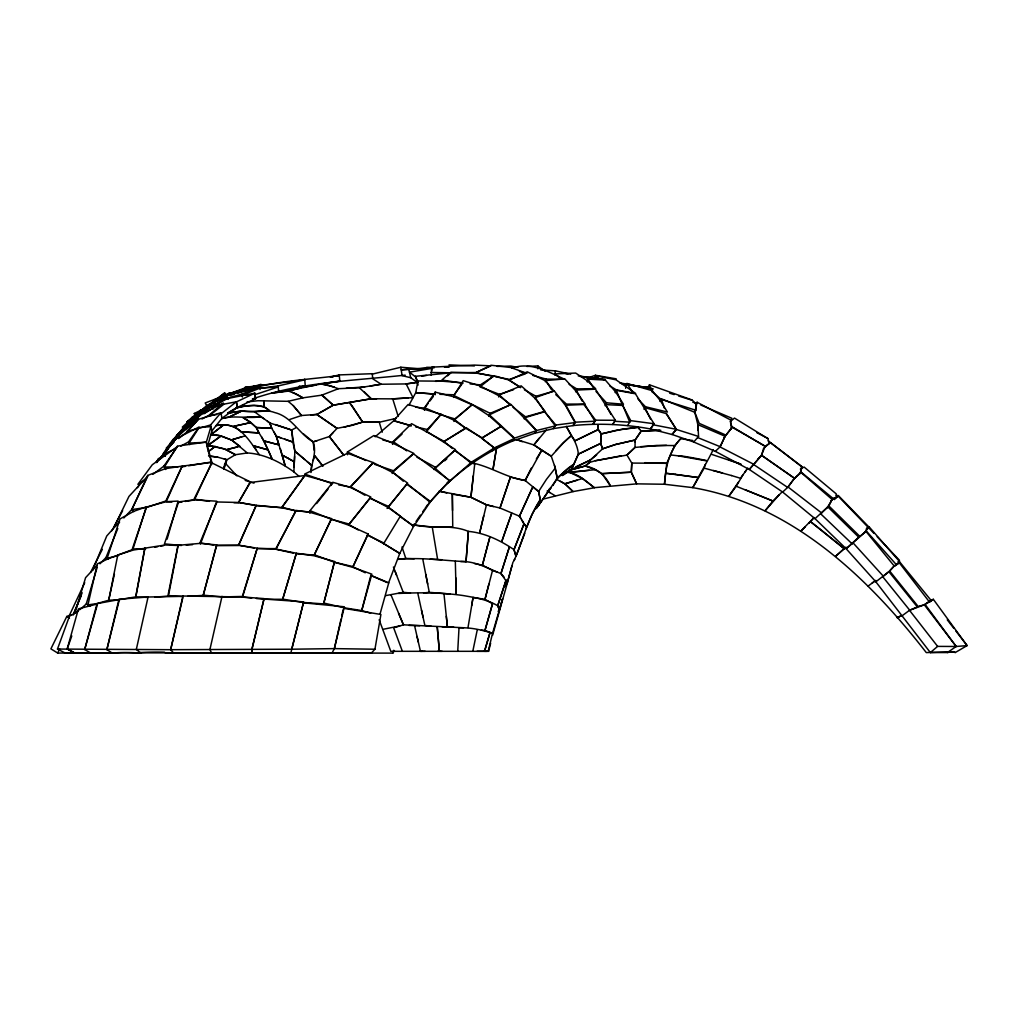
<?xml version="1.0" encoding="UTF-8"?>
<svg xmlns="http://www.w3.org/2000/svg" width="1018" height="1018" viewBox="0 0 1018 1018"><rect width="100%" height="100%" fill="white"/><g stroke="black" fill="none" stroke-linecap="round" stroke-linejoin="round"><path stroke-width="1.5" d="M398.483 593.456C419.874 592.463 441.977 592.387 463.368 595.581C475.406 597.681 487.126 599.424 497.687 605.761L499.278 609.006L498.629 611.08M537.835 368.821L537.848 365.933L526.853 366.455M571.442 469.692L585.197 466.002L589.715 462.363L595.39 460.734L626.961 455.071L635.028 447.424L635.117 440.031L641.136 431.148L659.448 430.207M635.105 441.952L635.168 439.98L641.136 431.148L660.835 430.309M299.216 476.475L293.858 471.868L294.889 451.203L291.619 430.016L269.795 422.992L254.462 411.768L241.864 410.979L227.625 413.193L236.367 407.951L243.951 406.118L243.264 404.68M697.864 430.41L698.068 424.71L725.109 436.264L720.21 446.711L715.323 451.343L693.729 442.016L672.033 434.47L676.283 429.418L698.552 436.455L697.915 424.9L694.81 412.29L697.088 402.25L730.899 420.129L731.217 428.502L724.282 437.282M294.037 467.147L294.584 456.522M424.455 410.305L424.57 407.696L435.195 392.134L453.799 396.791L472.136 404.744L454.919 418.907L453.901 421.439M435.068 394.819L435.195 392.134M694.543 412.824L695.816 410.254L696.134 404.133L692.189 400.01L649.42 384.817L648.059 388.774M457.731 651.316L459.016 627.839C470.443 627.304 481.832 629.862 492.547 633.298L488.207 651.316M309.866 513.263L310.032 510.654L332.835 482.277L350.319 487.457L370.794 496.975L349.187 524.054L331.308 519.307L310.032 510.654M492.597 635.283L507.384 582.792L500.958 573.579C487.826 568.464 475.368 560.956 460.696 561.554M414.237 558.844L405.8 558.437L398.305 559.366C420.879 557.075 443.479 560.613 466.028 561.669L468.369 531.383C451.394 524.168 432.93 528.864 415.229 525.161M466.015 561.669L468.369 531.383C484.962 532.885 500.411 540.456 514.014 549.656L515.999 556.299L513.657 561.045L514.854 559.264M311.063 471.499L311.597 465.353L294.889 451.203L304.942 459.652M471.334 462.757C490.18 466.269 506.175 477.722 525.148 480.483L538.611 491.516L540.214 499.8C528.558 517.119 523.774 537.186 515.935 556.273L514.014 549.656L523.965 523.85L519.473 516.202L500.003 508.02L486.451 504.826L470.889 497.242L439.114 491.198M310.986 472.492C311.546 462.032 317.082 452.552 313.124 441.888C298.656 433.464 291.733 416.68 274.771 412.583C264.311 408.472 252.795 413.206 241.877 410.928L229.292 416.998L221.593 418.589C234.369 414.988 247.616 418.894 260.646 416.756L264.107 418.843M526.077 528.698L531.981 514.612L540.214 499.8L539.006 504.673L536.282 508.529M473.294 475.762L470.889 497.242L485.879 504.61L493.437 506.57M431.607 370.959L431.95 368.389L409.465 372.155L415.649 377.004M453.71 397.44L454.104 394.793L461.994 384.041M223.896 469.247L224.711 464.093M224.342 466.295L223.871 469.26L226.938 459.767L235.438 454.664L224.176 448.836L207.825 445.49L221.135 435.882L232.091 440.31L247.272 452.959C264.375 453.939 280.166 462.045 293.858 471.868M594.792 379.383L595.454 375.286L616.195 378.823M864.142 532.948L866.343 531.065L866.776 528.431L869.372 527.146L898.958 560.867L898.041 563.59L893.893 566.25M468 627.546L473.039 597.528L484.988 599.297L492.521 603.763L484.937 630.447L481.361 630.206M67.761 653.047L111.624 653.06A276.082 102.907 22.2 0 1 132.671 652.843L371.392 653.047L374.942 649.217L380.91 614.465L343.448 608.28M471.652 605.685L473.052 597.528M496.733 446.762L493.068 468.954L496.58 447.831M554.746 374.891L555.484 370.857L570.704 374.217M431.123 375.12L431.785 367.154L474.363 365.08L491.007 365.869M168.708 594.576L178.125 545.495L165.158 544.986L144.798 548.18L135.725 596.752L147.254 597.451M392.541 444.382L393.113 441.608L411.59 423.666L444.153 441.392L465.799 428.311L482.087 437.829L501.034 426.402L514.255 438.504L512.258 441.176C480.165 454.817 451.432 475.979 429.265 502.917M472.797 651.316L477.264 629.824M114.423 574.012L108.684 600.238L96.977 603.572L87.942 604.896L97.27 563.921L107.997 558.857L132.849 549.44M183.138 596.344L148.081 597.006L136.31 649.459L140.764 653.022L134.491 652.716M332.046 653.034L334.362 648.619L341.005 619.135M341.704 616.043L343.091 609.833M222.026 596.357L209.912 649.522L211.553 653.034L252.057 653.047L251.828 649.688L264.018 598.597L242.488 596.981L182.935 596.014L170.655 649.688L173.607 653.034L211.553 653.034M290.83 653.034L303.631 601.88L264.044 599.004L251.828 649.688L252.057 653.034L392.833 653.111L394.424 650.578M77.559 611.767L69.44 616.221L57.479 649.051L170.655 649.688L182.782 597.859M291.695 649.217L334.362 648.619L344.339 606.779L303.428 602.821L291.695 649.217L170.655 649.688M483.715 515.808L479.72 532.63L486.451 504.826M117.401 652.716L112.145 653.034L106.852 649.611L118.979 599.246L148.068 596.981M106.852 649.611L119.411 599.551L97.054 603.61L84.672 649.522L90.691 653.034L112.145 653.034M370.425 576.875L361.721 610.571L343.766 607.746M488.856 584.23L484.988 599.297L492.534 570.411L482.405 565.181L474.49 563.59M477.086 651.316L488.576 651.291L490.638 643.312M587.361 381.661L588.493 377.525L605.43 379.65L578.249 375.884M587.322 381.801L588.048 379.141L605.316 380.058L615.597 391.917L623.487 404.222L606.499 402.823L596.001 391.472M505.144 586.495L507.079 583.25L513.047 561.936M379.969 614.248L388.761 582.856L370.819 575.348M507.384 582.792L511.863 566.148M930.617 601.409L930.948 600.226L899.861 562.152L898.08 561.669M84.672 649.522L97.13 605.417M499.125 610.787L502.51 598.928L499.125 610.787L498.107 611.284M589.715 462.363L590.351 460.021L602.618 448.811L615.381 444.548L635.117 440.031L615.699 444.459L602.618 448.811L600.645 443.454L601.231 433.923L598.279 429.545L598.126 425.537M167.092 539.171L178.137 501.085L166.239 501.683L146.567 507.015L132.327 548.931L145.65 548.918M492.521 603.763L484.975 630.46L492.547 633.298L499.367 609.986M392.833 653.111L393.648 650.324M484.543 651.304L489.951 632.776L484.492 651.316L486.68 651.316M210.942 426.618L206.31 442.27L189.081 443.072L199.146 427.509L210.942 426.618L211.859 431.008L207.265 447.309L209.937 457.26M80.028 609.54L86.237 604.03L97.206 567.28M90.602 572.37L102.347 549.326M713.211 449.651C706.976 462.452 699.493 474.681 692.787 487.635L664.474 484.263C665.467 467.911 668.928 450.936 680.673 438.707L692.864 440.527M625.612 387.973L626.795 384.066L652.793 388.812L651.965 391.523M625.676 387.756L626.973 383.481L652.233 390.67L660.288 400.608L667.375 412.023L645.476 406.755L637.942 398.929M500.958 573.579L509.318 547.175L500.945 573.567L504.012 577.015M955.775 630.867L967.1 645.603L956.182 646.481L924.98 604.259L933.315 599.284L967.1 645.603L955.304 652.513L953.586 651.698L926.291 652.602C867.272 576.544 791.101 504.483 692.787 487.635L704.163 468.14L705.309 464.45M133.32 547.964L146.35 506.799L133.6 511.418L120.022 518.913L107.157 558.309L118.495 555.497M499.393 609.947L497.713 605.774L506.086 580.133L507.422 582.22L507.079 583.25M497.687 605.761L506.086 580.133M545.343 381.763L546.208 379.103L563.132 379.256M313.162 460.505L314.715 455.835L322.579 465.913M426.415 432.128L427.293 429.507L441.087 414.262L454.321 420.396L465.799 428.311L454.613 419.658L472.199 404.566L488.971 415.675L501.034 426.402L481.832 438.198L466.155 427.675L444.09 441.494L452.399 448.556M498.591 396.944L499.482 394.348L513.594 389.652M515.999 556.299L524.766 533.279M71.794 635.945L67.188 648.937L74.772 653.034L90.691 653.034M510.425 477.137L500.003 508.02L510.425 477.137L525.148 480.483L541.78 450.274L533.916 444.942L516.508 439.585M73.131 614.936L82.165 592.743M514.014 549.656L524.041 523.863L522.043 520.173M224.584 464.806L226.225 460.429M388.494 583.098L399.794 553.334L413.588 526.344L388.202 507.002L407.149 483.741L430.08 502.205L413.804 526.153L400.074 516.622L383.608 543.676L367.663 534.743L352.928 566.784L365.258 572.778M200.406 544.07L216.745 501.2L194.349 499.851L178.621 501.861L164.471 543.866L181.471 545.495M566.313 426.389C571.149 435.5 577.575 443.441 578.339 454.143L572.116 468.356L563.705 474.706M615.317 392.643L616.259 390.263L635.423 393.788L654.065 423.755L650.451 428.96C624.976 424.162 598.864 423.081 573.07 425.562L575.31 422.19L594.957 421.21L584.816 404.464L565.881 405.215L575.31 422.19M615.394 392.439L616.399 389.894L635.601 393.355L616.03 379.841L595.403 375.642L599.984 379.218M111.865 530.747L122.644 510.692M566.466 426.618L571.683 436.378L575.119 440.756L598.279 429.545L601.231 433.923L600.645 443.454L578.339 454.143L571.442 469.285L562.216 475.597M99.993 563.781L105.974 557.559L117.795 528.482M575.59 391.752L576.761 388.889L595.632 388.672L587.551 380.948L575.666 373.059L554.925 373.899L559.48 377.576M92.587 570.347L106.75 535.977L119.271 521.903M73.436 614.528L81.16 595.797M520.834 518.226L519.447 516.19L532.859 486.744L538.611 491.516L540.227 499.189L539.006 504.673M674.756 445.566L666.752 463.317L664.5 484.25L636.644 483.855L631.351 472.314L631.784 463.075L626.961 455.071L635.028 447.424L656.852 445.413L674.756 445.566L680.673 438.707M519.447 516.19L532.859 486.744M68.41 617.468L84.723 582.69M392.159 473.485L393.444 470.761L413.741 453.341L392.783 443.199L373.886 435.539L347.392 451.992L347.558 454.753M70.866 614.859L66.794 616.475L50.9 648.86L57.708 653.06L59.642 648.975M123.827 517.984L131.716 509.56L148.017 475.788L128.981 496.39L114.016 527.209L119.615 522.132M826.705 507.931L828.906 505.971L831.884 499.825L838.03 495.957L868.036 527.184L864.956 532.249L857.538 538.255M659.918 401.346L661.204 398.751L694.81 412.29L699.201 423.348L726.012 435.157M695.867 404.68L697.088 402.25M730.555 420.803L731.827 418.258L700.817 405.024M531.256 468.178L525.11 480.445L526.013 481.196M534.768 398.623L535.952 396.269L554.123 391.141L545.61 380.923L527.26 371.825L509.267 380.147L493.984 375.68L479.987 386.904L499.482 394.348M488.716 416.158L490.167 413.333L510.845 404.642L498.973 395.824L480.165 385.937L463.203 380.656L453.99 395.569L490.167 413.333M605.036 405.648L606.499 402.823M738.406 482.188L728.773 496.326L736.23 486.26L742.809 475.037M409.032 405.037L415.777 392.63L417.914 380.974L441.901 381.165L462.872 382.844M867.145 529.182L868.57 526.65L838.387 495.613L836.172 495.333M644.012 409.287L645.476 406.755M167.397 449.791L159.304 459.105M156.378 462.35L158.795 458.329L156.276 462.057M536.206 508.453C548.129 493.246 556.388 474.732 573.465 464.564L557.177 477.862L552.952 485.484M538.611 491.516L546.424 479.402L555.306 468.051L551.26 456.217L541.78 450.274L536.359 458.94M538.14 505.971L551.056 487.597L548.74 489.62M137.443 487.698L139.021 485.192M627.584 425.524L630.715 420.638L622.774 405.597M524.181 418.869L525.517 416.807L545.063 411.323L534.946 398.254L521.152 385.847L499.291 394.882L509.369 404.286M582.169 401.092L576.264 390.085L595.428 389.169L615.381 420.269L612.658 424.455L614.719 421.299L629.748 422.152L622.851 405.457L605.57 404.617L610.902 414.351M162.816 455.619L165.412 451.725L159.826 459.22M575.043 422.585L555.866 425.053L544.706 411.87L535.264 397.618L554.25 390.887L565.614 405.698L575.043 422.585L573.019 425.613L553.461 428.591M165.412 451.725L161.926 456.878L167.563 449.485M555.866 425.053L553.436 428.629L534.577 433.299L536.511 430.512L555.294 425.893L544.808 411.705L524.957 417.673L536.511 430.512M416.069 521.445L420.396 515.159M615.381 420.269L595.657 420.179L592.883 424.226L594.957 421.21M412.583 526.484L414.326 523.965M425.193 508.211L427.535 504.813M422.839 511.621L424.417 509.344M152.916 474.324L163.834 466.168L177.552 446.469L152.293 464.73L137.888 484.314L145.485 479.465M180.759 446.113L188.559 441.914L198.943 427.051L175.071 439.191L163.491 454.308L165.336 456.306M173.035 441.099L178.086 433.884L163.376 453.494L167.296 448.518M433.948 469.527L455.466 449.587L426.657 431.377L441.087 414.275L408.103 404.502L393.661 420.599L411.145 425.829M782.651 492.05L788.072 487.024L793.709 479.173L800.899 472.416L832.177 499.507L827.545 507.18L815.011 518.671L782.651 492.05L749.273 469.451L761.617 455.3L794.498 478.345L800.072 473.332L802.095 467.046L770.321 442.461L763.589 448.365L761.579 455.339L794.549 478.295L787.639 487.418L753.982 464.755M159.584 459.411L167.512 448.684M536.435 430.639L514.548 438.109L489.391 414.86L510.947 404.451L536.435 430.639L534.514 433.299L512.258 441.176M745.036 471.919L746.334 470.112M173.811 440.819L181.509 430.309L175.058 438.758M747.797 468.127L740.506 478.269L731.344 475.508M387.082 508.504L407.645 483.079L392.63 472.479L373.288 462.617L347.469 453.264L304.662 474.07L331.257 483.296M428.069 403.446L424.544 408.142L415.675 407.2M429.825 401.092L433.35 396.396M159.762 459.385L175.3 439.445L159.801 459.093M174.091 440.921L181.598 431.034L170.935 444.688M170.388 444.904L172.297 442.385L170.235 444.79M156.747 462.643L167.156 449.167M174.065 441.15L178.875 434.902L172.042 443.224M555.917 450.669A130.915 109.855 -63.2 0 1 571.2 435.704L563.31 442.868L551.26 456.217L533.89 444.917L546.373 429.863M533.89 444.917L539.069 438.249M730.415 429.532L732.413 426.962L765.142 446.368L761.184 455.759L749.248 469.463L715.323 451.343M732.413 426.962L724.867 436.569L719.993 446.915L754.211 464.526M316.611 503.566L328.025 489.124M330.875 485.522L332.784 483.105L304.802 475.47L281.846 507.244L295.971 510.794L309.943 511.99M159.724 459.029L167.385 449.383M491.974 450.834L494.328 447.907L514.255 438.504M800.377 469.158L802.26 466.829L768.106 440.896M183.456 428.184L167.716 447.284L192.733 416.846L224.698 392.935L225.818 395.34M676.359 429.316L672.045 434.508L650.451 428.947L653.314 424.824L676.359 429.316L666.446 413.626L644.941 407.671L650.527 419.111M468.471 465.57L471.245 462.248L494.277 447.971L481.794 438.262L494.328 447.907M187.757 422.75L192.733 416.846L186.905 421.923L189.17 424.099M210.586 424.951L220.919 412.761L221.988 418.245L211.846 430.945L210.586 424.951L199.439 428.171M183.227 427.967L170.261 443.199L174.778 439.216M693.729 442.016L698.552 436.455M403.293 481.183L392.821 472.085L413.499 453.863L449.638 480.534L446.94 483.537L470.761 462.834L455.097 450.134L434.953 468.102L449.409 480.789M428.387 503.948L449.638 480.534M799.308 474.172L801.166 472.136L800.873 468.534L804.144 467.071L836.198 493.845L836.58 497.395L833.093 498.502L831.133 500.652M852.257 543.968L820.673 513.823L827.85 506.913L858.734 537.186L846.174 548.778L865.962 531.396L894.198 566.008L888.765 571.76L875.849 581.825L846.187 548.778L815.011 518.671M192.911 420.943L201.882 411.132L172.322 441.43L181.191 432.739M174.689 439.127L172.64 441.316L173.938 441.061M333.179 432.472L329.348 436.544L313.124 441.888L303.428 433.884M343.728 455.059L329.348 436.544L337.022 428.362L352.139 425.359L362.65 422.076L379.281 422.228L396.015 418.436L393.533 419.009M757.837 459.233L761.617 455.3M809.081 523.201L814.069 517.538L801.09 530.823L805.162 526.942M779.114 494.875L765.103 510.756L772.84 501.111L782.435 491.618M182.298 431.645L190.913 423.119M834.34 499.622L838.387 495.613M866.331 528.864L868.57 526.65M97.092 565.308L85.588 577.664L75.027 612.887L78.78 610.367M180.377 434.228L200.597 414.122L170.108 443.95L178.137 436.353M394.081 441.43L402.059 434.075M867.081 529.245L869.372 527.146M447.551 375.846L450.936 372.792L475.877 372.499L489.633 366.467M182.298 427.102L195.494 415.395M444.586 460.849L446.838 458.838M844.762 548.117L835.727 556.172L846.034 547.137M197.734 413.448L206.718 405.66L210.65 403.433M375.171 436.773L393.673 420.816L411.183 425.664M596.663 454.919L590.313 460.06L570.742 469.972M875.849 581.825L930.35 652.563L937.629 646.392L956.182 646.481L924.306 604.781L909.507 610.316L937.629 646.392M730.071 421.783L734.474 418.08L767.826 438.567L769.455 443.543L765.269 446.202L732.184 427.255L730.593 423.157M176.165 436.875L172.615 439.814L173.162 441.138M192.186 422.343L190.328 420.116L214.314 401.372M191.906 424.341L190.239 422.279L202.684 412.125L227.078 396.867L228.223 399.361M216.63 399.489L224.698 392.935M220.677 399.921L229.126 393.177L230.322 395.518M178.684 438.567L187.134 431.823L198.485 419.238L220.919 412.761M217.623 404.362L227.078 396.867M223.807 404.261L209.224 415.828L216.656 414.53M208.448 451.585L215.116 446.52L225.309 449.218L235.425 454.715L247.272 452.959M895.267 565.792L899.861 562.152M927.322 603.101L930.948 600.226M929.892 601.982L933.315 599.284M221.11 413.753L236.354 401.779L237.41 407.391L221.988 418.194M174.027 442.219L166.15 448.264L178.735 434.775L198.485 419.238L186.828 431.327L196.639 428.871M208.486 451.508L215.116 446.444L207.825 445.49L221.135 435.882L211.006 434.699L223.706 424.837C240.948 424.9 250.441 442.27 259.31 454.601M186.905 421.923L214.734 402.25M868.214 586.012L875.136 580.858M872.095 583.123L875.76 580.387M902.368 615.585L909.698 610.176L917.358 606.982L888.879 571.671L882.746 576.735L909.698 610.176M930.35 652.563L947.414 652.551L956.182 646.481M215.854 403.79L190.328 420.116M204.045 413.728L212.902 408.103M216.045 401.423L229.126 393.177M190.239 422.279L196.499 418.423M236.367 407.951L227.612 413.168L241.826 410.954L229.292 416.998M575.119 440.756L598.291 429.571L598.011 424.697M320.008 412.748L333.23 405.164L371.252 398.763L392.719 398.865L412.99 397.669L406.169 383.926L381.152 384.244L359.214 387.743L338.383 388.698L321.764 395.162L302.97 397.834L288.132 401.321L257.987 400.736L247.081 401.894M578.339 454.143L600.645 443.454L602.631 448.849M575.972 466.766L590.351 460.021L589.753 462.299L585.197 466.002L569.266 470.38M202.048 418.971L208.995 415.255L223.298 403.001L201.042 414.708L187.566 426.326L195.367 422.419M295.805 427.853L291.619 430.016L275.534 424.57M289.697 419.48L301.532 415.509L316.789 414.428L333.23 405.164L370.985 398.801L376.609 398.801M213.271 408.892L212.126 406.411L227.803 398.458L254.894 393.164L255.543 398.801L237.423 407.404L236.38 401.906L254.894 393.164M195.38 415.98L194.285 413.461L205.687 408.027M214.925 402.644L213.742 400.138L225.525 394.679L261.002 384.308L246.114 390.657L237.474 393.253M163.491 454.308L175.49 448.747M216.63 405.279L214.696 401.512L229.928 394.742L259.526 386.713L260.099 389.525M214.696 401.512L241.851 394.157L259.526 386.713M219.863 397.351L205.216 402.975L207.481 407.035M929.638 601.154L932.17 600.175M225.716 395.099L245.3 387.82L257.376 385.873M586.826 378.276L595.454 375.286M525.479 373.835L509.445 379.37L495.397 376.749M399.756 625.955L382.73 629.366L379.154 619.784M405.164 375.12C353.984 380.719 301.366 381.852 252.4 398.992L255.543 398.827L255.06 394.602L278.232 386.98L259.819 388.163L242.093 395.289L249.295 394.908M645.056 462.694L666.752 463.317L631.784 463.075L631.3 472.225L636.644 483.868L594.41 487.673L582.423 478.575L564.863 483.792L557.559 479.911M230.272 395.404L234.598 394.106M576.964 480.216L564.85 483.83L573.121 491.567L594.397 487.749C586.228 481.323 577.677 472.963 566.733 472.327M542.67 499.214L573.109 491.605L565.563 484.339L560.434 481.247M213.742 400.138L224.265 397.122M244.982 435.92L231.417 439.903L218.577 435.297L211.006 434.699L223.706 424.862L216.071 425.524C224.876 423.781 234.713 425.13 241.177 431.81L259.005 432.917L264.018 440.998L272.188 459.156L268.103 449.905L253.418 445.757L256.421 450.109M241.94 436.709L231.404 439.929L239.993 446.317L226.39 449.714L237.385 446.902M272.531 392.948C295.169 390.454 317.069 383.582 339.796 381.152L339.287 374.904L372.283 373.708L372.703 378.76L381.152 384.244L370.247 386.013M271.793 393.063L288.552 391.116L300.794 387.883M316.942 440.832L313.162 441.825L314.142 450.249M235.883 408.027C246.674 405.635 260.723 402.352 269.554 410.776L254.462 411.768M595.39 460.734L620.853 455.86M372.321 374.128L400.825 367.244L423.615 369.05M512.067 368.172C530.034 361.39 548.524 371.825 564.672 379.269M410.483 592.985L403.243 592.323L385.695 595.606M330.456 377.016L339.287 374.904M259.857 388.367L278.13 385.911L304.764 379.841L245.185 387.324L245.732 389.881M344.199 427.153L362.65 422.076L379.281 422.228L382.246 432.154M947.414 652.551L952.632 651.724L955.304 652.513M236.354 401.779L212.126 406.411M97.563 603.89L78.424 608.866L67.188 648.937L74.747 653.022L65.216 653.034L57.479 649.051M330.481 377.245L333.433 376.685M336.385 376.113L339.338 375.54C308.161 379.612 276.12 380.923 245.949 389.97L253.673 389.08M338.383 388.698L327.669 385.008L321.803 384.13L339.796 381.152M154.736 547.239L157.765 546.679M160.793 546.119L163.809 545.559M182.477 466.791L185.556 466.282M188.648 465.773L211.744 461.93L206.26 442.028L177.348 446.113L164.343 467.033L177.946 466.855M304.458 386.967L299.139 386.28L304.458 386.955L316.229 385.02M260.392 385.389L263.42 384.906M346.222 388.278L364.788 386.865M178.964 502.434L182.057 501.938M185.136 501.441L194.4 499.978L211.833 462.35L182.146 466.142L166.239 501.696L171.902 502.014M418.271 382.183L406.169 383.926L417.584 382.297M421.821 376.126L426.453 375.464M418.093 385.109L415.459 376.304L450.936 372.792L430.779 372.461M642.867 387.285L648.797 386.624M310.808 415.089L316.789 414.428L337.022 428.362L316.789 414.428M595.161 469.705L585.197 466.002C596.179 467.936 605.685 475.279 610.164 485.548L602.045 473.65L595.161 469.705L567.09 472.339M589.206 470.291L570.169 472.543L582.423 478.575M423.564 592.947L429.291 592.336L450.121 594.028M241.177 431.81L259.005 432.917L256.269 427.535L250.873 422.585L233.491 426.389L250.886 422.495L243.175 417.749L247.501 417.355M640.818 446.66L666.459 445.324M431.861 367.752L401.219 369.814L434.228 367.714M186.205 545.139L192.517 544.668M154.761 597.095L168.415 596.115M435.589 381.381L441.901 380.936M444.93 367.014L449.511 366.722M57.708 653.06L67.722 653.022M444.382 366.951L449.078 366.645M408.078 397.974L392.401 398.878M402.377 651.316L393.661 627.826L403.459 624.823L463.597 627.737M187.872 596.255L203.282 595.415L216.592 544.885L200.177 543.383L177.985 545.317L167.983 595.53L183.253 596.51M442.041 626.706L453.863 627.279M302.346 385.924L305.26 385.835L304.7 379.09M419.734 625.701L408.994 625.421M497.089 366.391L510.883 366.073L517.895 367.383M245.185 387.324L252.973 387.184M216.91 545.661L238.556 545.521L256.243 505.31L281.922 507.791L295.983 510.896L275.903 548.613L257.287 548.6M437.765 651.316L442.156 651.316M430.181 559.162L441.71 559.735M264.056 599.284L282.686 599.284L296.365 553.245L314.078 555.764L334.629 561.529L323.52 603.903L303.504 602.465M488.589 651.316L390.785 651.316L382.73 629.366M417.062 636.517L420.459 651.316L425.193 651.316M420.459 651.304L422.088 651.316M426.517 367.32L434.19 367.358M233.975 502.714L238.556 502.777L250.237 481.832L211.948 462.948L194.056 499.1L209.466 501.34M334.362 648.619L374.942 649.217M439.852 394.31L454.104 394.793M165.081 652.716L173.607 653.034M449.014 364.889L474.388 365.933M279.021 444.904L264.069 440.934L279.034 444.866L275.903 435.36L271.666 428.196L256.281 427.535L249.728 421.706L243.175 417.749M267.441 421.159L269.795 423.004L271.666 428.171L256.269 427.535L259.005 432.917M540.774 369.941L555.484 370.857M435.106 394.055L415.777 392.63L435.106 394.144M296.327 553.767L314.231 555.09L331.486 518.582L309.917 512.308L295.958 510.387L275.942 549.275L293.413 553.13M256.307 505.691L281.897 507.638L304.802 475.559L250.326 482.481L238.479 502.319L254.831 505.412M470.125 383.913L480.369 384.893L493.921 376.049L475.826 373.021L450.949 372.194L441.914 380.007L462.808 383.213M251.739 598.037L242.513 597.108L257.236 548.346L275.929 549.109L296.365 553.245L282.686 599.131L302.015 602.236M256.358 598.508L262.517 599.131M208.55 455.962L217.75 457.184L226.938 459.754L224.227 458.863M652.793 388.812L629.264 384.969L641.493 386.56M670.837 454.944L680.953 456.204M431.072 626.185L424.862 625.408L421.49 610.1M413.842 524.944L432.065 527.069L452.743 526.904L452.348 494.137L470.889 497.242L474.732 464.081L470.838 462.541M630.715 420.638L654.065 423.755M579.624 376.304L588.493 377.525M211.184 456.217L217.75 457.184M321.803 384.104L334.197 386.955M678.573 455.911L706.416 460.849M619.822 382.933L626.795 384.066M213.831 545.139L199.986 542.823L216.999 501.963L238.505 502.485L256.243 505.31L238.492 545.215L254.398 548.078M338.638 484.873L350.446 486.998L373.301 462.541L350.561 486.579L364.877 495.232M621.667 383.582L626.223 384.422M492.343 376.138L475.851 372.715L491.058 365.246L510.718 367.498L526.942 373.326M415.548 426.835L427.293 429.507M439.458 491.236L446.8 492.941M342.239 607.39L323.889 603.05L334.324 562.241L352.559 567.28L371.863 574.152L361.734 610.571L370.641 613.154M253.418 445.757L268.103 449.892L261.588 436.849M382.743 439.941L392.935 442.486M692.8 402.25L696.592 403.217M704.163 468.14L731.548 475.559M713.351 470.481L722.487 472.963M532.796 375.426L546.208 379.103M454.919 418.907L440.909 414.822L424.57 407.696M711.671 454.384L741.193 464.246M245.211 480.42L254.016 483.143M288.552 391.116L295.844 393.737L302.97 397.834L292.217 392.261M669.704 393.202L674.183 394.615M678.662 396.027L692.1 400.252M695.816 410.254L660.949 399.272L651.94 391.612M519.447 371.392L525.364 373.301M280.663 437.74L276.349 436.34L274.084 432.179M416.986 382.208L410.725 377.729L402.097 375.655L400.825 367.244M374.433 464.272L393.444 470.761M564.799 373.212L567.764 374.242M284.696 439.127L292.853 442.066L294.876 451.343M728.913 459.767L739.933 463.814M516.495 439.547L522.31 441.685M492.534 570.411L497.077 572.103M736.23 486.26L772.916 501.021L745.125 489.709M697.61 437.536L720.21 446.711M370.73 575.45L387.12 582.512M370.081 498.375L388.621 506.442M347.392 451.992L365.869 460.492M367.333 535.175L384.13 543.103M87.942 604.896L90.36 606.143M86.237 604.03L90.131 606.028M756.794 432.65L767.903 438.453M416.935 457.197L435.513 467.313M547.213 490.994L554.963 495.626M524.385 389.818L535.952 396.269M547.417 491.121L549.962 492.547M358.132 529.869L348.919 524.55L370.31 497.929L387.934 507.358L400.405 516.266M569.113 384.308L576.761 388.889M609.833 385.937L616.399 389.894M66.794 616.475L69.466 618.13M520.656 387.311L509.254 380.223L520.529 387.667M105.974 557.559L108.442 559.136M393.113 441.608L406.755 450.834M454.779 450.567L471.245 462.248M406.793 484.224L430.652 501.607M537.848 365.933L545.228 371.392M512.996 407.238L525.517 416.807M288.132 401.321L293.209 405.584L301.532 415.509L293.209 405.584M788.072 487.024L821.641 512.996M359.329 387.743L371.252 398.763L364.406 392.006M801.166 472.136L833.093 498.502M307.003 461.434L311.61 465.341M269.554 410.776L264.222 406.678L254.118 405.546L243.976 406.182L243.467 405.1M555.777 394.679L566.517 404.121L585.07 404.019L575.883 391.001L564.799 378.9L545.724 380.579L551.692 389.919M828.906 505.971L859.726 536.295M131.716 509.56L133.854 511.66M869.741 528.915L873.991 533.394M877.185 536.766L899.53 560.333M225.907 463.89L236.927 475.864M163.554 454.372L165.361 456.331M853.3 543.141L883.382 576.277M866.343 531.065L896.107 564.366M329.348 436.544L343.651 455.148M641.136 431.148L638.057 427.356L616.946 430.118L601.231 433.923L622.787 429.125L638.019 427.267L639.597 429.252M194.285 413.461L196.194 415.917M947.274 619.822L953.891 628.411M584.37 405.215L595.657 420.179M626.973 383.481L632.394 391.943M666.332 413.817L676.283 429.418M588.048 379.141L593.418 387.845M163.834 466.168L165.769 469.502M188.559 441.914L189.768 444.599M415.459 376.304L417.66 381.343M392.719 398.865L398.216 416.451M616.259 390.263L622.176 404.21M398.572 613.281L403.459 624.823L391.077 595.11M395.099 571.365L403.243 592.323M393.432 567.013L396.613 575.297M269.795 423.004L271.666 428.196M649.42 384.817L650.935 388.889M661.204 398.751L664.474 408.333M401.995 546.946L405.8 558.437M280.344 448.645L285.231 465.9L276.4 436.328L292.84 442.079L291.632 430.003M554.479 465.239L557.177 477.862L555.306 468.051M210.332 458.724L211.782 464.272M408.803 369.241L410.725 377.729M414.644 625.917L418.347 642.129M417.851 593.494L423.106 617.43M241.851 394.157L242.437 397.033M422.763 559.06L429.291 592.336M425.791 574.47L427.662 584.014M206.26 442.028L207.01 445.999M432.268 527.082L437.575 559.162M446.317 616.31L447.373 626.477L443.988 593.99M278.13 385.911L278.627 391.217M455.72 577.664L456.14 593.99L455.326 561.351M452.336 494.124L452.514 510.476M314.817 455.771A320.034 268.523 45.4 0 1 322.922 466.129M247.527 417.227A481.565 278.728 -64.6 0 1 260.684 416.667M681.08 455.873A433.821 341.386 -18.4 0 1 706.556 460.543M140.179 652.551A208.881 80.587 16 0 1 164.547 652.169M117.388 652.703A198.192 62.811 20.8 0 1 134.491 652.703M264.235 403.662L264.222 406.678L264.209 400.99L264.235 403.662M144.925 548.295L135.839 596.853L119.539 599.627L108.722 600.276L117.77 555.014L133.434 550.013L144.925 548.295M487.049 547.48L482.405 565.181L489.811 537.364L487.049 547.48M216.719 545.215L203.18 595.161L222.217 596.93L242.373 596.446L257.21 548.206L238.479 545.177L216.719 545.215M506.684 527.171L501.861 541.271L511.761 513.174L506.684 527.171M147.661 475.444L131.767 509.611L146.923 507.358L165.87 500.958L182.12 466.104L165.298 468.687L147.661 475.444M368.198 534.017L353.055 566.619L334.349 562.203L314.308 554.785L331.359 519.116L348.614 525.161L368.198 534.017M178.341 434.101L171.8 441.965L200.89 409.796L178.341 434.101M894.084 566.097L889.694 571.047L918.096 606.41L924.102 604.934L929.167 601.638L899.212 562.661L894.084 566.097M899.11 616.704L896.833 617.621L901.375 615.801L899.11 616.704M614.694 472.963L602.045 473.65L631.3 472.225L614.694 472.963M675.507 474.375L666.09 473.306L698.004 477.518L675.507 474.375M287.941 458.202L282.533 455.3L294.253 461.727L287.941 458.202M399.794 553.334L383.684 543.599L399.68 553.448M324.678 397.313L321.764 395.162L333.23 405.164L324.678 397.313M821.45 530.225L810.621 521.738L844.138 548.638L821.45 530.225M525.313 525.428L523.99 523.837L526.242 526.815L525.313 525.428M352.279 406.106L349.785 402.988L362.65 422.076L352.279 406.106M439.369 651.316L437.244 626.846L439.369 651.304"/></g></svg>
